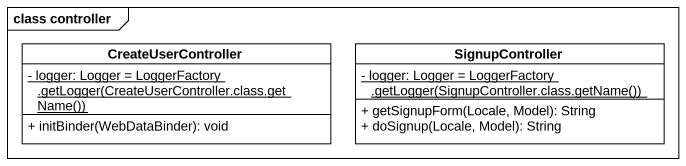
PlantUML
@startuml
mainframe class controller
hide circle
hide empty members
skinparam classAttributeIconSize 0
class CreateUserController {
  {static} {field} - logger: Logger = LoggerFactory .getLogger(CreateUserController.class.getName())
  + initBinder(WebDataBinder): void
}
class SignupController {
  {static} {field} - logger: Logger = LoggerFactory .getLogger(SignupController.class.getName())
  + getSignupForm(Locale, Model): String
  + doSignup(Locale, Model): String
}
@enduml
